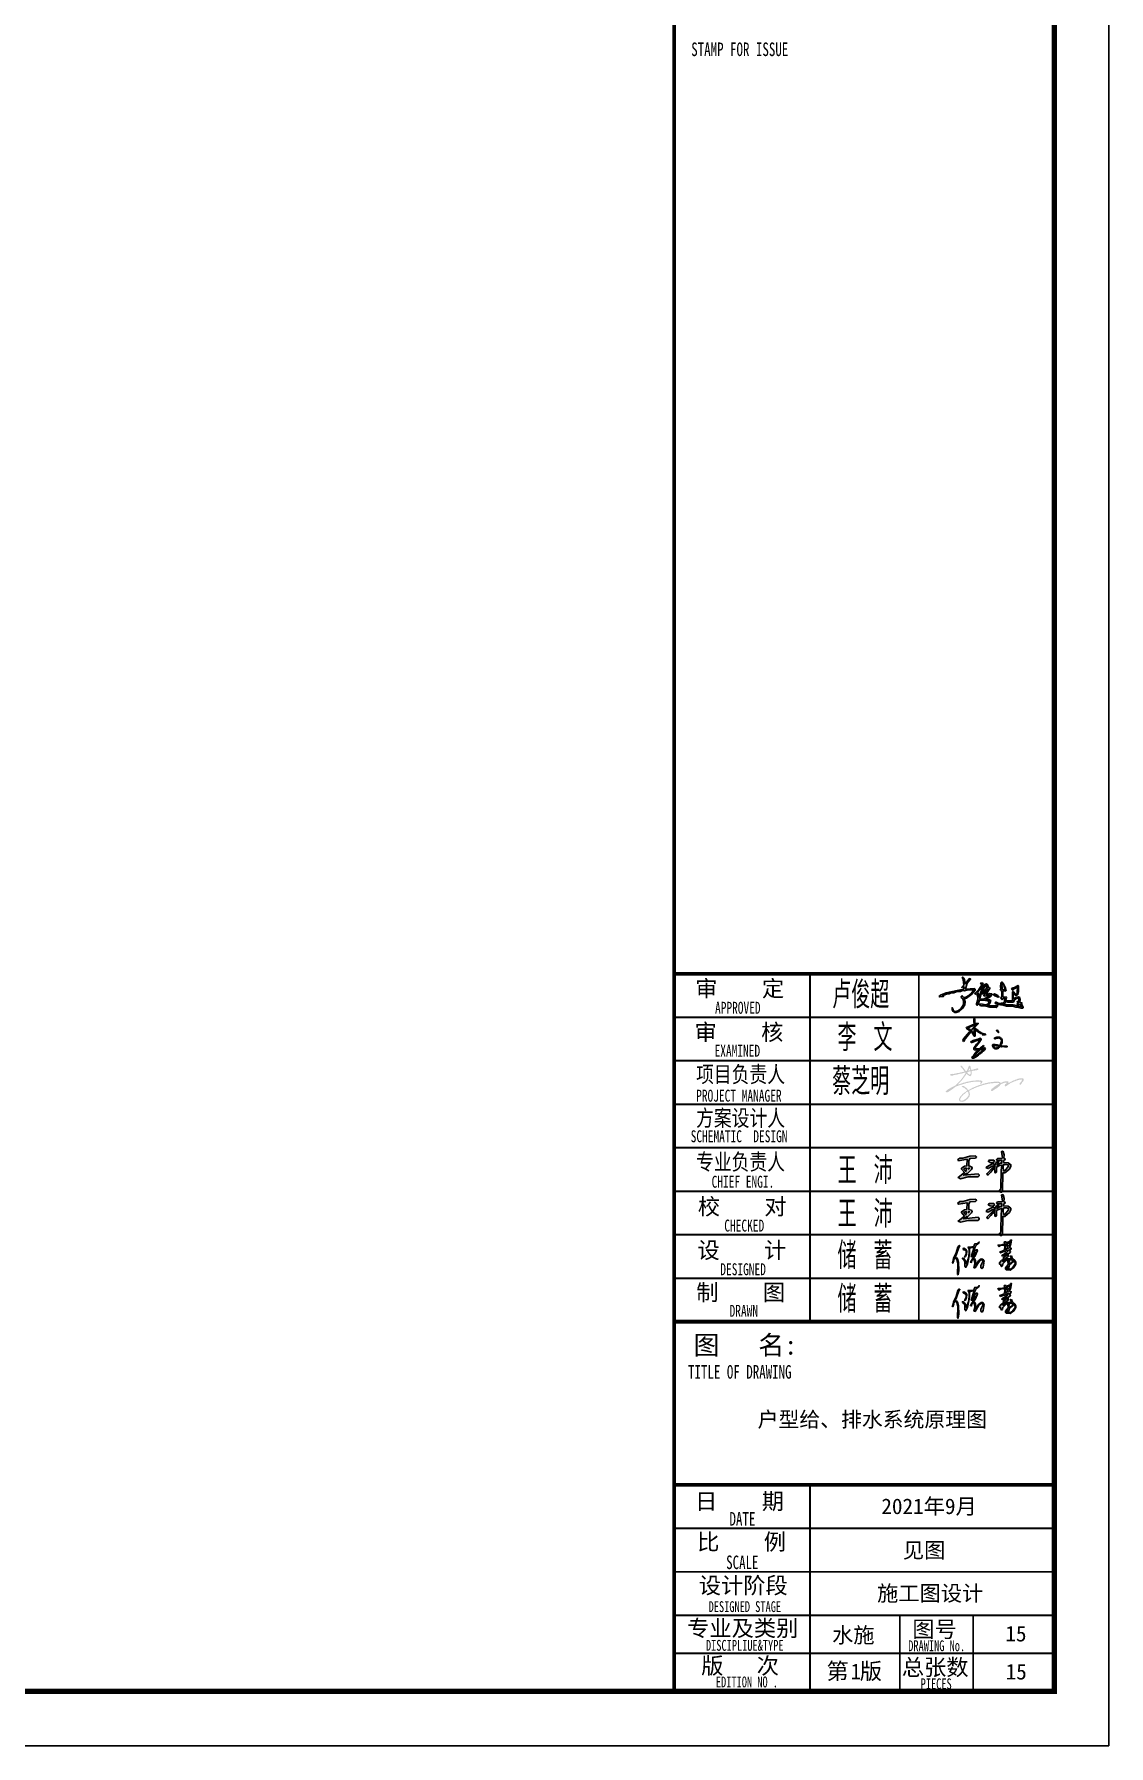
# Model space of a CAD drawing. Extents: x 27938 to 1507990, y 110129 to 923079.
# Drawn here: x 1232365 to 1242250, y 516555 to 532296 of the extents above; entities that cross this region are included whole.
import ezdxf
from ezdxf.enums import TextEntityAlignment as Align

# ---------------------------------------------------------------- set-up
doc = ezdxf.new("R2010")
doc.units = 0
doc.header["$LTSCALE"] = 1000
doc.header["$MEASUREMENT"] = 0
doc.linetypes.add('DASH', pattern=[0.35, 0.25, -0.1])
for name, color, linetype in [('TWT_TITLE', 7, 'Continuous'), ('图框', 140, 'Continuous'), ('图签文字', 147, 'Continuous'), ('电子签名-李文', 7, 'DASH'), ('签名-水', 7, 'Continuous')]:
    doc.layers.add(name, color=color, linetype=linetype)
doc.layers.add('可改文字', color=6, linetype='Continuous', lineweight=18)
doc.layers.add('图签', color=147, linetype='Continuous', lineweight=18)
doc.styles.add('宋体', font='', dxfattribs={"height": 50})
doc.styles.add('建筑图签-1', font='simhei.ttf', dxfattribs={"width": 0.7})
doc.styles.add('建筑图签-2', font='TXT.shx', dxfattribs={"width": 0.5, "bigfont": 'HZTXT.shx'})
doc.styles.get('宋体').set_extended_font_data('SimSun')

# ---------------------------------------------------------------- blocks, each defined once
blk = doc.blocks.new('ljc')
at = {"linetype": 'Continuous'}
h = blk.add_hatch(color=0, dxfattribs=at)
h.paths.add_polyline_path([(2022.8, 1567.7), (2018.8, 1563.7), (2019.8, 1561.7), (2023.8, 1561.7), (2021.8, 1551.7), (1954.8, 1537.7), (1932.8, 1529.7), (1929.8, 1526.7), (1928.8, 1524.7), (1930.8, 1522.7), (1943.8, 1523.7), (1945.8, 1525.7), (1941.8, 1527.7), (1959.8, 1534.7), (1966.8, 1534.7), (1974.8, 1537.7), (1984.8, 1538.7), (1997.8, 1542.7), (2009.8, 1543.7), (2017.8, 1546.7), (2024.8, 1545.7), (2034.8, 1548.7), (2060.8, 1549.7), (2051.8, 1536.7), (2041.8, 1527.7), (2027.8, 1520.7), (2022.8, 1520.7), (2017.8, 1525.7), (2014.8, 1526.7), (2012.8, 1524.7), (2012.8, 1520.7), (2018.8, 1515.7), (2021.8, 1507.7), (2021.8, 1493.7), (2011.8, 1476.7), (1999.8, 1468.7), (1987.8, 1466.7), (1981.8, 1472.7), (1979.8, 1479.7), (1977.8, 1481.7), (1977.8, 1474.7), (1980.8, 1467.7), (1987.8, 1462.7), (1993.8, 1462.7), (2004.8, 1466.7), (2017.8, 1477.7), (2026.8, 1492.7), (2027.8, 1503.7), (2024.8, 1516.7), (2032.8, 1517.7), (2053.8, 1532.7), (2066.8, 1548.7), (2066.8, 1551.7), (2063.8, 1554.7), (2028.8, 1552.7), (2035.8, 1574.7), (2048.8, 1590.7), (2046.8, 1592.7), (2042.8, 1591.7), (2027.8, 1572.7), (2024.8, 1588.7), (2020.8, 1596.7), (2017.8, 1598.7), (2016.8, 1596.7), (2019.8, 1589.7)])
h.paths.add_polyline_path([(2080.8, 1521.7), (2080.8, 1527.7), (2074.8, 1540.7), (2092.8, 1561.7), (2096.8, 1571.7), (2093.8, 1576.7), (2086.8, 1575.7), (2088.8, 1571.7), (2091.8, 1571.7), (2090.8, 1566.7), (2079.8, 1550.7), (2065.8, 1536.7), (2064.8, 1534.7), (2066.8, 1532.7), (2072.8, 1534.7), (2076.8, 1522.7), (2076.8, 1512.7), (2071.8, 1495.7), (2071.8, 1491.7), (2073.8, 1489.7), (2077.8, 1493.7), (2082.8, 1509.7), (2098.8, 1509.7), (2118.8, 1506.7), (2118.8, 1499.7), (2115.8, 1495.7), (2107.8, 1492.7), (2086.8, 1495.7), (2083.8, 1491.7), (2086.8, 1488.7), (2102.8, 1487.7), (2121.8, 1482.7), (2139.8, 1483.7), (2147.8, 1481.7), (2151.8, 1485.7), (2151.8, 1490.7), (2147.8, 1487.7), (2124.8, 1487.7), (2113.8, 1489.7), (2123.8, 1498.7), (2125.8, 1508.7), (2120.8, 1511.7), (2118.8, 1510.7), (2107.8, 1513.7), (2123.8, 1522.7), (2131.8, 1531.7), (2129.8, 1534.7), (2120.8, 1535.7), (2114.8, 1532.7), (2108.8, 1532.7), (2122.8, 1554.7), (2120.8, 1558.7), (2113.8, 1556.7), (2115.8, 1563.7), (2114.8, 1568.7), (2110.8, 1572.7), (2104.8, 1571.7), (2092.8, 1553.7)])
h.paths.add_polyline_path([(2088.8, 1534.7), (2096.8, 1534.7), (2111.8, 1550.7), (2115.8, 1551.7), (2110.8, 1542.7), (2098.8, 1527.7), (2100.8, 1525.7), (2113.8, 1527.7), (2120.8, 1530.7), (2123.8, 1529.7), (2117.8, 1523.7), (2100.8, 1514.7), (2083.8, 1513.7), (2083.8, 1517.7)], flags=16)
h.paths.add_polyline_path([(2092.8, 1536.7), (2094.8, 1539.7), (2102.8, 1545.7), (2095.8, 1536.7)], flags=16)
h.paths.add_polyline_path([(2092.8, 1543.7), (2093.8, 1548.7), (2105.8, 1567.7), (2108.8, 1568.7), (2110.8, 1566.7), (2107.8, 1553.7), (2103.8, 1549.7)], flags=16)
h.paths.add_polyline_path([(2140.8, 1533.7), (2137.8, 1532.7), (2136.8, 1530.7), (2141.8, 1526.7), (2154.8, 1521.7), (2157.8, 1522.7), (2152.8, 1527.7)])
h.paths.add_polyline_path([(2174.8, 1521.7), (2172.8, 1523.7), (2171.8, 1545.7), (2182.8, 1544.7), (2184.8, 1546.7), (2182.8, 1556.7), (2177.8, 1565.7), (2176.8, 1560.7), (2179.8, 1555.7), (2180.8, 1549.7), (2174.8, 1549.7), (2169.8, 1553.7), (2168.8, 1573.7), (2170.8, 1573.7), (2174.8, 1568.7), (2175.8, 1570.7), (2169.8, 1578.7), (2166.8, 1578.7), (2164.8, 1576.7), (2163.8, 1561.7), (2165.8, 1552.7), (2162.8, 1552.7), (2161.8, 1550.7), (2166.8, 1546.7), (2168.8, 1536.7), (2168.8, 1523.7), (2165.8, 1520.7), (2164.8, 1516.7), (2167.8, 1512.7), (2169.8, 1512.7), (2172.8, 1516.7), (2179.8, 1516.7), (2177.8, 1501.7), (2174.8, 1499.7), (2166.8, 1498.7), (2174.8, 1495.7), (2179.8, 1496.7), (2182.8, 1499.7), (2183.8, 1510.7), (2186.8, 1520.7), (2184.8, 1522.7)])
h.paths.add_polyline_path([(2232.8, 1541.7), (2232.8, 1563.7), (2230.8, 1566.7), (2214.8, 1557.7), (2209.8, 1556.7), (2205.8, 1551.7), (2210.8, 1547.7), (2210.8, 1550.7), (2228.8, 1559.7), (2227.8, 1541.7), (2226.8, 1536.7), (2223.8, 1532.7), (2219.8, 1533.7), (2212.8, 1541.7), (2210.8, 1542.7), (2208.8, 1540.7), (2208.8, 1507.7), (2188.8, 1507.7), (2186.8, 1505.7), (2190.8, 1502.7), (2212.8, 1502.7), (2216.8, 1510.7), (2221.8, 1515.7), (2231.8, 1517.7), (2233.8, 1512.7), (2233.8, 1504.7), (2226.8, 1504.7), (2231.8, 1501.7), (2231.8, 1499.7), (2227.8, 1496.7), (2228.8, 1492.7), (2238.8, 1494.7), (2242.8, 1488.7), (2242.8, 1485.7), (2211.8, 1491.7), (2188.8, 1491.7), (2178.8, 1493.7), (2175.8, 1495.7), (2166.8, 1495.7), (2163.8, 1497.7), (2153.8, 1498.7), (2146.8, 1502.7), (2143.8, 1502.7), (2142.8, 1500.7), (2143.8, 1497.7), (2152.8, 1493.7), (2173.8, 1490.7), (2185.8, 1486.7), (2210.8, 1486.7), (2221.8, 1483.7), (2229.8, 1483.7), (2242.8, 1479.7), (2248.8, 1479.7), (2250.8, 1481.7), (2243.8, 1495.7), (2245.8, 1498.7), (2237.8, 1502.7), (2238.8, 1512.7), (2236.8, 1519.7), (2232.8, 1522.7), (2223.8, 1521.7), (2213.8, 1515.7), (2211.8, 1521.7), (2212.8, 1535.7), (2219.8, 1529.7), (2227.8, 1529.7), (2229.8, 1531.7)])
at = {"color": 0, "linetype": 'Continuous', "elevation": 16426272}
for points in [[(1929.8, 1526.7), (1928.8, 1524.7), (1930.8, 1522.7), (1943.8, 1523.7), (1945.8, 1525.7), (1941.8, 1527.7), (1959.8, 1534.7), (1966.8, 1534.7), (1974.8, 1537.7), (1984.8, 1538.7), (1997.8, 1542.7), (2009.8, 1543.7), (2017.8, 1546.7), (2024.8, 1545.7), (2034.8, 1548.7), (2060.8, 1549.7), (2051.8, 1536.7), (2041.8, 1527.7), (2027.8, 1520.7), (2022.8, 1520.7), (2017.8, 1525.7), (2014.8, 1526.7), (2012.8, 1524.7), (2012.8, 1520.7), (2018.8, 1515.7), (2021.8, 1507.7), (2021.8, 1493.7), (2011.8, 1476.7), (1999.8, 1468.7), (1987.8, 1466.7), (1981.8, 1472.7), (1979.8, 1479.7), (1977.8, 1481.7), (1977.8, 1474.7), (1980.8, 1467.7), (1987.8, 1462.7), (1993.8, 1462.7), (2004.8, 1466.7), (2017.8, 1477.7), (2026.8, 1492.7), (2027.8, 1503.7), (2024.8, 1516.7), (2032.8, 1517.7), (2053.8, 1532.7), (2066.8, 1548.7), (2066.8, 1551.7), (2063.8, 1554.7), (2028.8, 1552.7), (2035.8, 1574.7), (2048.8, 1590.7), (2046.8, 1592.7), (2042.8, 1591.7), (2027.8, 1572.7), (2024.8, 1588.7), (2020.8, 1596.7), (2017.8, 1598.7), (2016.8, 1596.7), (2019.8, 1589.7), (2022.8, 1567.7), (2018.8, 1563.7), (2019.8, 1561.7), (2023.8, 1561.7), (2021.8, 1551.7), (1954.8, 1537.7), (1932.8, 1529.7), (1929.8, 1526.7)], [(2065.8, 1536.7), (2064.8, 1534.7), (2066.8, 1532.7), (2072.8, 1534.7), (2076.8, 1522.7), (2076.8, 1512.7), (2071.8, 1495.7), (2071.8, 1491.7), (2073.8, 1489.7), (2077.8, 1493.7), (2082.8, 1509.7), (2098.8, 1509.7), (2118.8, 1506.7), (2118.8, 1499.7), (2115.8, 1495.7), (2107.8, 1492.7), (2086.8, 1495.7), (2083.8, 1491.7), (2086.8, 1488.7), (2102.8, 1487.7), (2121.8, 1482.7), (2139.8, 1483.7), (2147.8, 1481.7), (2151.8, 1485.7), (2151.8, 1490.7), (2147.8, 1487.7), (2124.8, 1487.7), (2113.8, 1489.7), (2123.8, 1498.7), (2125.8, 1508.7), (2120.8, 1511.7), (2118.8, 1510.7), (2107.8, 1513.7), (2123.8, 1522.7), (2131.8, 1531.7), (2129.8, 1534.7), (2120.8, 1535.7), (2114.8, 1532.7), (2108.8, 1532.7), (2122.8, 1554.7), (2120.8, 1558.7), (2113.8, 1556.7), (2115.8, 1563.7), (2114.8, 1568.7), (2110.8, 1572.7), (2104.8, 1571.7), (2092.8, 1553.7), (2080.8, 1521.7), (2080.8, 1527.7), (2074.8, 1540.7), (2092.8, 1561.7), (2096.8, 1571.7), (2093.8, 1576.7), (2086.8, 1575.7), (2088.8, 1571.7), (2091.8, 1571.7), (2090.8, 1566.7), (2079.8, 1550.7), (2065.8, 1536.7)], [(2162.8, 1552.7), (2161.8, 1550.7), (2166.8, 1546.7), (2168.8, 1536.7), (2168.8, 1523.7), (2165.8, 1520.7), (2164.8, 1516.7), (2167.8, 1512.7), (2169.8, 1512.7), (2172.8, 1516.7), (2179.8, 1516.7), (2177.8, 1501.7), (2174.8, 1499.7), (2166.8, 1498.7), (2174.8, 1495.7), (2179.8, 1496.7), (2182.8, 1499.7), (2183.8, 1510.7), (2186.8, 1520.7), (2184.8, 1522.7), (2174.8, 1521.7), (2172.8, 1523.7), (2171.8, 1545.7), (2182.8, 1544.7), (2184.8, 1546.7), (2182.8, 1556.7), (2177.8, 1565.7), (2176.8, 1560.7), (2179.8, 1555.7), (2180.8, 1549.7), (2174.8, 1549.7), (2169.8, 1553.7), (2168.8, 1573.7), (2170.8, 1573.7), (2174.8, 1568.7), (2175.8, 1570.7), (2169.8, 1578.7), (2166.8, 1578.7), (2164.8, 1576.7), (2163.8, 1561.7), (2165.8, 1552.7), (2162.8, 1552.7)], [(2015.8, 1560.7), (2014.8, 1559.7), (2016.8, 1559.7), (2015.8, 1560.7)], [(2016.8, 1561.7), (2015.8, 1560.7), (2018.8, 1560.7), (2016.8, 1561.7)], [(2083.8, 1513.7), (2083.8, 1517.7), (2088.8, 1534.7), (2096.8, 1534.7), (2111.8, 1550.7), (2115.8, 1551.7), (2110.8, 1542.7), (2098.8, 1527.7), (2100.8, 1525.7), (2113.8, 1527.7), (2120.8, 1530.7), (2123.8, 1529.7), (2117.8, 1523.7), (2100.8, 1514.7), (2083.8, 1513.7)], [(2092.8, 1543.7), (2093.8, 1548.7), (2105.8, 1567.7), (2108.8, 1568.7), (2110.8, 1566.7), (2107.8, 1553.7), (2103.8, 1549.7), (2092.8, 1543.7)], [(2092.8, 1536.7), (2094.8, 1539.7), (2102.8, 1545.7), (2095.8, 1536.7), (2092.8, 1536.7)], [(2137.8, 1532.7), (2136.8, 1530.7), (2141.8, 1526.7), (2154.8, 1521.7), (2157.8, 1522.7), (2152.8, 1527.7), (2140.8, 1533.7), (2137.8, 1532.7)], [(2143.8, 1502.7), (2142.8, 1500.7), (2143.8, 1497.7), (2152.8, 1493.7), (2173.8, 1490.7), (2185.8, 1486.7), (2210.8, 1486.7), (2221.8, 1483.7), (2229.8, 1483.7), (2242.8, 1479.7), (2248.8, 1479.7), (2250.8, 1481.7), (2243.8, 1495.7), (2245.8, 1498.7), (2237.8, 1502.7), (2238.8, 1512.7), (2236.8, 1519.7), (2232.8, 1522.7), (2223.8, 1521.7), (2213.8, 1515.7), (2211.8, 1521.7), (2212.8, 1535.7), (2219.8, 1529.7), (2227.8, 1529.7), (2229.8, 1531.7), (2232.8, 1541.7), (2232.8, 1563.7), (2230.8, 1566.7), (2214.8, 1557.7), (2209.8, 1556.7), (2205.8, 1551.7), (2210.8, 1547.7), (2210.8, 1550.7), (2228.8, 1559.7), (2227.8, 1541.7), (2226.8, 1536.7), (2223.8, 1532.7), (2219.8, 1533.7), (2212.8, 1541.7), (2210.8, 1542.7), (2208.8, 1540.7), (2208.8, 1507.7), (2188.8, 1507.7), (2186.8, 1505.7), (2190.8, 1502.7), (2212.8, 1502.7), (2216.8, 1510.7), (2221.8, 1515.7), (2231.8, 1517.7), (2233.8, 1512.7), (2233.8, 1504.7), (2226.8, 1504.7), (2231.8, 1501.7), (2231.8, 1499.7), (2227.8, 1496.7), (2228.8, 1492.7), (2238.8, 1494.7), (2242.8, 1488.7), (2242.8, 1485.7), (2211.8, 1491.7), (2188.8, 1491.7), (2178.8, 1493.7), (2175.8, 1495.7), (2166.8, 1495.7), (2163.8, 1497.7), (2153.8, 1498.7), (2146.8, 1502.7), (2143.8, 1502.7)], [(2176.8, 1568.7), (2175.8, 1569.7), (2174.8, 1566.7), (2176.8, 1564.7), (2176.8, 1568.7)]]:
    blk.add_lwpolyline(points, dxfattribs=at)
blk = doc.blocks.new('A$C44B256A7')
at = {"layer": '电子签名-李文'}
h = blk.add_hatch(color=0, dxfattribs=at)
h.dxf.hatch_style = 1
h.paths.add_polyline_path([(934, -1198), (941, -1210), (956, -1216), (968, -1207), (992, -1199), (1012, -1194), (1037, -1192), (1054, -1200), (1076, -1215), (1093, -1230), (1096, -1243), (1095, -1265), (1092, -1286), (1086, -1310), (1075, -1335), (1059, -1365), (1039, -1388), (1024, -1405), (1007, -1416), (991, -1423), (973, -1429), (958, -1429), (945, -1423), (936, -1414), (927, -1402), (919, -1391), (910, -1376), (910, -1366), (915, -1361), (935, -1366), (957, -1369), (977, -1373), (1002, -1377), (1020, -1380), (1055, -1386), (1075, -1389), (1102, -1393), (1140, -1392), (1169, -1396), (1199, -1396), (1222, -1404), (1226, -1395), (1230, -1384), (1221, -1380), (1202, -1379), (1168, -1378), (1110, -1373), (1073, -1371), (1046, -1369), (997, -1351), (972, -1349), (946, -1344), (925, -1342), (903, -1340), (893, -1348), (890, -1366), (894, -1381), (897, -1390), (916, -1418), (935, -1434), (951, -1442), (978, -1445), (993, -1442), (1013, -1435), (1029, -1424), (1042, -1415), (1055, -1395), (1073, -1371), (1079, -1362), (1095, -1333), (1111, -1306), (1111, -1281), (1114, -1251), (1116, -1233), (1101, -1208), (1084, -1194), (1069, -1182), (1055, -1176), (1037, -1171), (1016, -1172), (990, -1176), (970, -1183), (958, -1186), (940, -1186), (934, -1191)])
h.paths.add_polyline_path([(987, -1030), (1007, -1049), (1020, -1066), (1032, -1071), (1036, -1064), (1030, -1052), (1020, -1039), (1013, -1028), (1006, -1017), (992, -1016), (986, -1024)])
h.paths.add_polyline_path([(395, -1278), (403, -1295), (420, -1295), (516, -1261), (580, -1237), (606, -1225), (604, -1242), (569, -1289), (521, -1338), (502, -1370), (469, -1415), (459, -1437), (466, -1461), (473, -1463), (505, -1473), (561, -1464), (589, -1463), (635, -1455), (656, -1452), (683, -1449), (699, -1446), (687, -1462), (666, -1475), (650, -1485), (642, -1496), (607, -1527), (583, -1544), (580, -1546), (575, -1557), (545, -1583), (532, -1592), (516, -1602), (509, -1608), (462, -1636), (449, -1640), (446, -1634), (474, -1608), (494, -1591), (506, -1568), (523, -1548), (531, -1543), (553, -1516), (584, -1491), (603, -1465), (635, -1430), (668, -1402), (694, -1383), (693, -1366), (669, -1376), (650, -1395), (619, -1417), (594, -1442), (569, -1472), (533, -1499), (492, -1545), (460, -1590), (425, -1625), (417, -1648), (432, -1658), (463, -1657), (488, -1643), (516, -1628), (543, -1606), (571, -1586), (603, -1554), (635, -1533), (664, -1502), (690, -1485), (715, -1464), (726, -1446), (732, -1424), (710, -1420), (656, -1427), (590, -1434), (534, -1446), (510, -1444), (492, -1444), (486, -1428), (519, -1384), (565, -1324), (604, -1274), (630, -1231), (626, -1201), (589, -1206), (563, -1218), (528, -1229), (519, -1232), (499, -1236), (473, -1243), (448, -1253), (428, -1261), (405, -1271), (394, -1276)])
edge = h.paths.add_edge_path()
edge.add_line((470, -744), (463, -751))
edge.add_line((479, -744), (470, -744))
edge.add_line((486, -757), (479, -744))
edge.add_line((488, -983), (488, -948))
edge.add_line((505, -985), (488, -983))
edge.add_line((531, -998), (505, -985))
edge.add_line((559, -1019), (531, -998))
edge.add_line((586, -1042), (559, -1019))
edge.add_line((649, -1079), (586, -1042))
edge.add_line((698, -1095), (649, -1079))
edge.add_line((735, -1105), (698, -1095))
edge.add_line((727, -1120), (735, -1105))
edge.add_line((692, -1122), (727, -1120))
edge.add_line((655, -1122), (692, -1122))
edge.add_line((675, -1107), (655, -1122))
edge.add_line((627, -1093), (675, -1107))
edge.add_line((570, -1058), (627, -1093))
edge.add_line((495, -1007), (570, -1058))
edge.add_line((490, -1012), (495, -1007))
edge.add_line((495, -1144), (490, -1012))
edge.add_line((491, -1152), (495, -1144))
edge.add_line((471, -1149), (491, -1152))
edge.add_line((413, -1057), (471, -1149))
edge.add_line((371, -1021), (413, -1057))
edge.add_line((341, -1002), (371, -1021))
edge.add_line((314, -991), (341, -1002))
edge.add_line((286, -969), (314, -991))
edge.add_line((297, -954), (286, -969))
edge.add_line((497, -860), (487, -865))
edge.add_line((563, -849), (497, -860))
edge.add_line((565, -866), (563, -849))
edge.add_line((448, -990), (471, -966))
edge.add_line((239, -1246), (448, -990))
edge.add_line((247, -1268), (239, -1246))
edge.add_line((227, -1272), (247, -1268))
edge.add_line((213, -1252), (227, -1272))
edge.add_line((221, -1213), (213, -1252))
edge.add_line((366, -1049), (221, -1213))
edge.add_line((531, -873), (487, -920))
edge.add_line((523, -874), (531, -873))
edge.add_line((444, -905), (468, -895))
edge.add_line((350, -952), (444, -905))
edge.add_line((322, -977), (350, -952))
edge.add_line((376, -998), (322, -977))
edge.add_line((410, -1028), (376, -998))
edge.add_line((430, -1046), (410, -1028))
edge.add_line((458, -1093), (430, -1046))
edge.add_line((476, -1116), (458, -1093))
edge.add_line((463, -751), (470, -938))
h = blk.add_hatch(color=0, dxfattribs=at)
h.dxf.hatch_style = 1
h.paths.add_polyline_path([(470, -938), (397, -1017), (414, -1031), (448, -990), (471, -966), (476, -1116), (458, -1093), (430, -1046), (414, -1032), (401, -1047), (413, -1057), (471, -1149), (491, -1152), (495, -1144), (490, -1012), (495, -1007), (570, -1058), (627, -1093), (675, -1107), (655, -1122), (692, -1122), (727, -1120), (735, -1105), (698, -1095), (649, -1079), (586, -1042), (559, -1019), (531, -998), (505, -985), (488, -983), (488, -948), (565, -866), (563, -849), (497, -860), (487, -865), (486, -757), (479, -744), (470, -744), (463, -751)])
h.paths.add_polyline_path([(487, -888), (535, -869), (487, -920)], flags=16)
h = blk.add_hatch(color=0, dxfattribs=at)
h.dxf.hatch_style = 1
h.paths.add_polyline_path([(401, -1047), (383, -1031), (366, -1049), (221, -1213), (213, -1252), (227, -1272), (247, -1268), (239, -1246)])
h.paths.add_polyline_path([(414, -1032), (410, -1028), (397, -1017), (383, -1031), (401, -1047)])
h = blk.add_hatch(color=0, dxfattribs=at)
h.dxf.hatch_style = 1
h.paths.add_polyline_path([(322, -977), (350, -952), (444, -905), (468, -895), (468, -874), (297, -954), (286, -969), (314, -991), (341, -1002), (371, -1021), (383, -1031), (397, -1017), (376, -998)])
h = blk.add_hatch(color=0, dxfattribs=at)
h.dxf.hatch_style = 1
h.paths.add_polyline_path([(604, -1432), (594, -1442), (576, -1464), (589, -1463), (607, -1460), (636, -1429)])
h.paths.add_polyline_path([(1055, -1386), (1061, -1387), (1073, -1371), (1055, -1370), (1043, -1384)])
at = {"layer": '电子签名-李文', "color": 0}
for p, q in [((470, -744, 0), (463, -751, 0)), ((463, -751, 0), (470, -938, 0)), ((479, -744, 0), (470, -744, 0)), ((486, -757, 0), (479, -744, 0)), ((487, -865, 0), (486, -757, 0)), ((366, -1049, 0), (221, -1213, 0)), ((239, -1246, 0), (448, -990, 0)), ((297, -954, 0), (286, -969, 0)), ((286, -969, 0), (314, -991, 0)), ((468, -874, 0), (297, -954, 0)), ((314, -991, 0), (341, -1002, 0)), ((322, -977, 0), (350, -952, 0)), ((376, -998, 0), (322, -977, 0)), ((341, -1002, 0), (371, -1021, 0)), ((350, -952, 0), (444, -905, 0)), ((470, -938, 0), (366, -1049, 0)), ((371, -1021, 0), (413, -1057, 0)), ((410, -1028, 0), (376, -998, 0)), ((430, -1046, 0), (410, -1028, 0)), ((413, -1057, 0), (471, -1149, 0)), ((458, -1093, 0), (430, -1046, 0)), ((444, -905, 0), (468, -895, 0)), ((448, -990, 0), (471, -966, 0)), ((476, -1116, 0), (458, -1093, 0)), ((471, -966, 0), (476, -1116, 0)), ((471, -1149, 0), (491, -1152, 0)), ((497, -860, 0), (487, -865, 0)), ((531, -873, 0), (487, -920, 0)), ((487, -888, 0), (523, -874, 0)), ((487, -920, 0), (487, -888, 0)), ((488, -948, 0), (565, -866, 0)), ((488, -983, 0), (488, -948, 0)), ((505, -985, 0), (488, -983, 0)), ((490, -1012, 0), (495, -1007, 0)), ((495, -1144, 0), (490, -1012, 0)), ((491, -1152, 0), (495, -1144, 0)), ((495, -1007, 0), (570, -1058, 0)), ((563, -849, 0), (497, -860, 0)), ((531, -998, 0), (505, -985, 0)), ((523, -874, 0), (531, -873, 0)), ((559, -1019, 0), (531, -998, 0)), ((586, -1042, 0), (559, -1019, 0)), ((565, -866, 0), (563, -849, 0)), ((570, -1058, 0), (627, -1093, 0)), ((649, -1079, 0), (586, -1042, 0)), ((627, -1093, 0), (675, -1107, 0)), ((698, -1095, 0), (649, -1079, 0)), ((675, -1107, 0), (655, -1122, 0)), ((655, -1122, 0), (692, -1122, 0)), ((692, -1122, 0), (727, -1120, 0)), ((735, -1105, 0), (698, -1095, 0)), ((727, -1120, 0), (735, -1105, 0)), ((221, -1213, 0), (213, -1252, 0)), ((213, -1252, 0), (227, -1272, 0)), ((227, -1272, 0), (247, -1268, 0)), ((247, -1268, 0), (239, -1246, 0))]:
    blk.add_line(p, q, dxfattribs=at)
at = {"layer": '电子签名-李文', "color": 0, "elevation": 0}
for points in [[(934, -1198), (941, -1210), (956, -1216), (968, -1207), (992, -1199), (1012, -1194), (1037, -1192), (1054, -1200), (1076, -1215), (1093, -1230), (1096, -1243), (1095, -1265), (1092, -1286), (1086, -1310), (1075, -1335), (1059, -1365), (1039, -1388), (1024, -1405), (1007, -1416), (991, -1423), (973, -1429), (958, -1429), (945, -1423), (936, -1414), (927, -1402), (919, -1391), (910, -1376), (910, -1366), (915, -1361), (935, -1366), (957, -1369), (977, -1373), (1002, -1377), (1020, -1380), (1055, -1386), (1075, -1389), (1102, -1393), (1140, -1392), (1169, -1396), (1199, -1396), (1222, -1404), (1226, -1395), (1230, -1384), (1221, -1380), (1202, -1379), (1168, -1378), (1110, -1373), (1073, -1371), (1046, -1369), (997, -1351), (972, -1349), (946, -1344), (925, -1342), (903, -1340), (893, -1348), (890, -1366), (894, -1381), (897, -1390), (916, -1418), (935, -1434), (951, -1442), (978, -1445), (993, -1442), (1013, -1435), (1029, -1424), (1042, -1415), (1055, -1395), (1073, -1371), (1079, -1362), (1095, -1333), (1111, -1306), (1111, -1281), (1114, -1251), (1116, -1233), (1101, -1208), (1084, -1194), (1069, -1182), (1055, -1176), (1037, -1171), (1016, -1172), (990, -1176), (970, -1183), (958, -1186), (940, -1186), (934, -1191), (934, -1198)], [(987, -1030), (1007, -1049), (1020, -1066), (1032, -1071), (1036, -1064), (1030, -1052), (1020, -1039), (1013, -1028), (1006, -1017), (992, -1016), (986, -1024), (987, -1030)], [(395, -1278), (403, -1295), (420, -1295), (516, -1261), (580, -1237), (606, -1225), (604, -1242), (569, -1289), (521, -1338), (502, -1370), (469, -1415), (459, -1437), (466, -1461), (473, -1463), (505, -1473), (561, -1464), (589, -1463), (635, -1455), (656, -1452), (683, -1449), (699, -1446), (687, -1462), (666, -1475), (650, -1485), (642, -1496), (607, -1527), (583, -1544), (580, -1546), (575, -1557), (545, -1583), (532, -1592), (516, -1602), (509, -1608), (462, -1636), (449, -1640), (446, -1634), (474, -1608), (494, -1591), (506, -1568), (523, -1548), (531, -1543), (553, -1516), (584, -1491), (603, -1465), (635, -1430), (668, -1402), (694, -1383), (693, -1366), (669, -1376), (650, -1395), (619, -1417), (594, -1442), (569, -1472), (533, -1499), (492, -1545), (460, -1590), (425, -1625), (417, -1648), (432, -1658), (463, -1657), (488, -1643), (516, -1628), (543, -1606), (571, -1586), (603, -1554), (635, -1533), (664, -1502), (690, -1485), (715, -1464), (726, -1446), (732, -1424), (710, -1420), (656, -1427), (590, -1434), (534, -1446), (510, -1444), (492, -1444), (486, -1428), (519, -1384), (565, -1324), (604, -1274), (630, -1231), (626, -1201), (589, -1206), (563, -1218), (528, -1229), (519, -1232), (499, -1236), (473, -1243), (448, -1253), (428, -1261), (405, -1271), (394, -1276), (395, -1278)]]:
    blk.add_lwpolyline(points, dxfattribs=at)
blk = doc.blocks.new('jhsarg')
at = {"linetype": 'Continuous'}
h = blk.add_hatch(color=256, dxfattribs=at)
h.paths.add_polyline_path([(375.5, 273), (366.5, 254), (364.5, 243), (362.5, 241), (363.5, 239), (364.5, 238), (367.5, 247), (366.5, 248), (376.5, 269), (384.5, 292), (388.5, 297), (386.5, 299), (381.5, 293)])
h.paths.add_polyline_path([(381.5, 251), (376.5, 258), (374.5, 258), (373.5, 256), (378.5, 251), (381.5, 238), (380.5, 200), (382.5, 199), (384.5, 213), (383.5, 242)])
h.paths.add_polyline_path([(410.5, 284), (403.5, 289), (399.5, 288), (399.5, 285), (404.5, 283), (405.5, 284), (409.5, 279), (409.5, 270), (404.5, 259), (407.5, 261), (411.5, 269), (412.5, 279)], flags=17)
h.paths.add_polyline_path([(441.5, 296), (452.5, 305), (454.5, 310), (447.5, 304), (439.5, 304), (437.5, 298), (433.5, 295), (424.5, 293), (418.5, 294), (416.5, 292), (420.5, 286), (420.5, 272), (417.5, 255), (410.5, 236), (408.5, 238), (408.5, 243), (405.5, 250), (400.5, 255), (397.5, 255), (397.5, 253), (403.5, 248), (405.5, 244), (405.5, 228), (408.5, 224), (410.5, 226), (414.5, 235), (421.5, 269), (421.5, 289), (435.5, 293), (435.5, 285), (426.5, 261), (429.5, 260), (433.5, 268), (439.5, 275), (441.5, 273), (438.5, 265), (424.5, 242), (428.5, 241), (429.5, 247), (433.5, 251), (435.5, 251), (438.5, 247), (439.5, 235), (436.5, 223), (440.5, 222), (451.5, 241), (457.5, 247), (463.5, 250), (466.5, 247), (466.5, 244), (460.5, 230), (460.5, 223), (464.5, 220), (467.5, 225), (470.5, 239), (469.5, 241), (471.5, 245), (466.5, 252), (461.5, 253), (451.5, 246), (442.5, 233), (441.5, 248), (438.5, 254), (435.5, 256), (439.5, 261), (448.5, 281), (447.5, 284), (445.5, 284), (439.5, 280), (437.5, 277), (435.5, 278)])
h.paths.add_polyline_path([(545.5, 311), (540.5, 311), (539.5, 308), (541.5, 305), (539.5, 303), (526.5, 300), (518.5, 300), (517.5, 298), (521.5, 295), (527.5, 298), (539.5, 300), (541.5, 295), (540.5, 284), (537.5, 281), (524.5, 276), (527.5, 273), (538.5, 278), (541.5, 277), (543.5, 280), (547.5, 282), (551.5, 279), (546.5, 274), (531.5, 265), (532.5, 263), (535.5, 263), (548.5, 271), (550.5, 270), (542.5, 261), (536.5, 257), (538.5, 252), (530.5, 247), (523.5, 239), (523.5, 235), (528.5, 234), (528.5, 229), (531.5, 227), (533.5, 229), (534.5, 236), (546.5, 247), (553.5, 250), (565.5, 250), (570.5, 244), (557.5, 236), (555.5, 237), (555.5, 241), (557.5, 246), (552.5, 246), (553.5, 234), (544.5, 223), (544.5, 218), (546.5, 216), (559.5, 215), (572.5, 224), (579.5, 235), (579.5, 241), (577.5, 246), (567.5, 254), (565.5, 259), (566.5, 261), (561.5, 263), (560.5, 261), (564.5, 255), (563.5, 253), (551.5, 253), (540.5, 247), (536.5, 243), (534.5, 244), (537.5, 249), (554.5, 262), (553.5, 265), (550.5, 265), (551.5, 267), (553.5, 265), (552.5, 268), (560.5, 276), (560.5, 278), (556.5, 281), (563.5, 287), (563.5, 289), (557.5, 291), (562.5, 304), (564.5, 317), (561.5, 317), (559.5, 313), (547.5, 308)])
h.paths.add_polyline_path([(558.5, 309), (558.5, 300), (554.5, 299), (550.5, 302), (546.5, 300), (548.5, 297), (552.5, 296), (550.5, 290), (544.5, 285), (542.5, 288), (543.5, 289), (544.5, 302)], flags=16)
h.paths.add_polyline_path([(552.5, 290), (553.5, 289), (551.5, 289)], flags=16)
h.paths.add_polyline_path([(549.5, 283), (550.5, 282), (548.5, 282)], flags=16)
h.paths.add_polyline_path([(553.5, 284), (554.5, 283), (552.5, 283), (553.5, 282), (551.5, 282), (552.5, 283)], flags=16)
h.paths.add_polyline_path([(571.5, 248), (575.5, 243), (576.5, 236), (567.5, 223), (559.5, 217), (555.5, 219), (555.5, 225), (556.5, 226), (557.5, 233), (571.5, 244)], flags=16)
h.paths.add_polyline_path([(550.5, 226), (553.5, 226), (554.5, 219), (549.5, 219), (549.5, 225)], flags=16)
for points in [[(363.5, 239), (362.5, 241), (364.5, 243), (366.5, 254), (375.5, 273), (381.5, 293), (386.5, 299), (388.5, 297), (384.5, 292), (376.5, 269), (366.5, 248), (367.5, 247), (364.5, 238), (363.5, 239)], [(397.5, 253), (397.5, 255), (400.5, 255), (405.5, 250), (408.5, 243), (408.5, 238), (410.5, 236), (417.5, 255), (420.5, 272), (420.5, 286), (416.5, 292), (418.5, 294), (424.5, 293), (433.5, 295), (437.5, 298), (439.5, 304), (447.5, 304), (454.5, 310), (452.5, 305), (441.5, 296), (435.5, 278), (437.5, 277), (439.5, 280), (445.5, 284), (447.5, 284), (448.5, 281), (439.5, 261), (435.5, 256), (438.5, 254), (441.5, 248), (442.5, 233), (451.5, 246), (461.5, 253), (466.5, 252), (471.5, 245), (469.5, 241), (470.5, 239), (467.5, 225), (464.5, 220), (460.5, 223), (460.5, 230), (466.5, 244), (466.5, 247), (463.5, 250), (457.5, 247), (451.5, 241), (440.5, 222), (436.5, 223), (439.5, 235), (438.5, 247), (435.5, 251), (433.5, 251), (429.5, 247), (428.5, 241), (424.5, 242), (438.5, 265), (441.5, 273), (439.5, 275), (433.5, 268), (429.5, 260), (426.5, 261), (435.5, 285), (435.5, 293), (421.5, 289), (421.5, 269), (414.5, 235), (410.5, 226), (408.5, 224), (405.5, 228), (405.5, 244), (403.5, 248), (397.5, 253)], [(517.5, 298), (518.5, 300), (526.5, 300), (539.5, 303), (541.5, 305), (539.5, 308), (540.5, 311), (545.5, 311), (547.5, 308), (559.5, 313), (561.5, 317), (564.5, 317), (562.5, 304), (557.5, 291), (563.5, 289), (563.5, 287), (556.5, 281), (560.5, 278), (560.5, 276), (552.5, 268), (554.5, 262), (537.5, 249), (534.5, 244), (536.5, 243), (540.5, 247), (551.5, 253), (563.5, 253), (564.5, 255), (560.5, 261), (561.5, 263), (566.5, 261), (565.5, 259), (567.5, 254), (577.5, 246), (579.5, 241), (579.5, 235), (572.5, 224), (559.5, 215), (546.5, 216), (544.5, 218), (544.5, 223), (553.5, 234), (552.5, 246), (557.5, 246), (555.5, 241), (555.5, 237), (557.5, 236), (570.5, 244), (565.5, 250), (553.5, 250), (546.5, 247), (534.5, 236), (533.5, 229), (531.5, 227), (528.5, 229), (528.5, 234), (523.5, 235), (523.5, 239), (530.5, 247), (538.5, 252), (536.5, 257), (542.5, 261), (550.5, 270), (548.5, 271), (535.5, 263), (532.5, 263), (531.5, 265), (546.5, 274), (551.5, 279), (547.5, 282), (543.5, 280), (541.5, 277), (538.5, 278), (527.5, 273), (524.5, 276), (537.5, 281), (540.5, 284), (541.5, 295), (539.5, 300), (527.5, 298), (521.5, 295), (517.5, 298)], [(543.5, 289), (542.5, 288), (544.5, 285), (550.5, 290), (552.5, 296), (548.5, 297), (546.5, 300), (550.5, 302), (554.5, 299), (558.5, 300), (558.5, 309), (544.5, 302), (543.5, 289)], [(373.5, 256), (374.5, 258), (376.5, 258), (381.5, 251), (383.5, 242), (384.5, 213), (382.5, 199), (380.5, 200), (381.5, 238), (378.5, 251), (373.5, 256)], [(399.5, 285), (399.5, 288), (403.5, 289), (410.5, 284), (412.5, 279), (411.5, 269), (407.5, 261), (404.5, 259), (409.5, 270), (409.5, 279), (405.5, 284), (404.5, 283), (399.5, 285)], [(549.5, 283), (548.5, 282), (550.5, 282), (549.5, 283)], [(551.5, 267), (550.5, 265), (553.5, 265), (551.5, 267)], [(552.5, 290), (551.5, 289), (553.5, 289), (552.5, 290)], [(552.5, 283), (551.5, 282), (553.5, 282), (552.5, 283)], [(553.5, 284), (552.5, 283), (554.5, 283), (553.5, 284)], [(556.5, 226), (555.5, 225), (555.5, 219), (559.5, 217), (567.5, 223), (576.5, 236), (575.5, 243), (571.5, 248), (571.5, 244), (557.5, 233), (556.5, 226)], [(550.5, 226), (549.5, 225), (549.5, 219), (554.5, 219), (553.5, 226), (550.5, 226)]]:
    blk.add_lwpolyline(points, dxfattribs=at)
blk = doc.blocks.new('王沛')
h = blk.add_hatch(color=7)
h.paths.add_polyline_path([(205, 110), (204, 111), (202, 111), (187, 96), (190, 92), (198, 100)])
h.paths.add_polyline_path([(141, 110), (141, 111), (143, 110), (140, 108)], flags=16)
h.paths.add_polyline_path([(130, 110), (135, 110), (134, 102), (129, 107)], flags=16)
h.paths.add_polyline_path([(232, 120), (238, 120), (243, 118), (243, 115), (233, 103), (230, 103), (229, 113), (230, 119)], flags=16)
h.paths.add_polyline_path([(206, 120), (205, 121), (201, 121), (187, 114), (186, 111), (191, 109), (201, 115), (205, 115), (207, 117)])
h.paths.add_polyline_path([(206, 130), (205, 131), (193, 131), (191, 128), (196, 125), (203, 124), (207, 127)])
h.paths.add_polyline_path([(159, 141), (158, 142), (144, 141), (126, 136), (118, 136), (113, 132), (115, 129), (137, 133), (136, 116), (130, 115), (123, 110), (123, 108), (130, 99), (114, 86), (120, 83), (140, 88), (165, 88), (168, 91), (168, 93), (165, 96), (128, 92), (135, 97), (138, 97), (148, 107), (150, 111), (148, 114), (141, 116), (141, 129), (144, 135), (158, 136), (161, 139)])
h.paths.add_polyline_path([(229, 153), (228, 154), (225, 153), (227, 137), (225, 135), (215, 135), (212, 132), (214, 130), (226, 130), (225, 123), (222, 123), (213, 118), (218, 127), (217, 128), (213, 126), (209, 121), (207, 110), (208, 99), (210, 98), (212, 100), (212, 113), (220, 117), (226, 118), (224, 105), (223, 62), (222, 55), (219, 54), (222, 49), (225, 49), (227, 51), (228, 98), (233, 98), (245, 108), (249, 115), (249, 119), (242, 124), (230, 125), (231, 130), (234, 132), (234, 134), (231, 136), (232, 144)])
at = {"color": 7, "linetype": 'Continuous', "elevation": 7849739}
for points in [[(159, 141), (158, 142), (144, 141), (126, 136), (118, 136), (113, 132), (115, 129), (137, 133), (136, 116), (130, 115), (123, 110), (123, 108), (130, 99), (114, 86), (120, 83), (140, 88), (165, 88), (168, 91), (168, 93), (165, 96), (128, 92), (135, 97), (138, 97), (148, 107), (150, 111), (148, 114), (141, 116), (141, 129), (144, 135), (158, 136), (161, 139), (159, 141)], [(229, 153), (228, 154), (225, 153), (227, 137), (225, 135), (215, 135), (212, 132), (214, 130), (226, 130), (225, 123), (222, 123), (213, 118), (218, 127), (217, 128), (213, 126), (209, 121), (207, 110), (208, 99), (210, 98), (212, 100), (212, 113), (220, 117), (226, 118), (224, 105), (223, 62), (222, 55), (219, 54), (222, 49), (225, 49), (227, 51), (228, 98), (233, 98), (245, 108), (249, 115), (249, 119), (242, 124), (230, 125), (231, 130), (234, 132), (234, 134), (231, 136), (232, 144), (229, 153)], [(130, 110), (135, 110), (134, 102), (129, 107), (130, 110)], [(141, 110), (141, 111), (143, 110), (140, 108), (141, 110)], [(206, 120), (205, 121), (201, 121), (187, 114), (186, 111), (191, 109), (201, 115), (205, 115), (207, 117), (206, 120)], [(205, 110), (204, 111), (202, 111), (187, 96), (190, 92), (198, 100), (205, 110)], [(206, 130), (205, 131), (193, 131), (191, 128), (196, 125), (203, 124), (207, 127), (206, 130)], [(232, 120), (238, 120), (243, 118), (243, 115), (233, 103), (230, 103), (229, 113), (230, 119), (232, 120)]]:
    blk.add_lwpolyline(points, dxfattribs=at)

msp = doc.modelspace()

# ---------------------------------------------------------------- hatches: boundary and pattern name
at = {"layer": '签名-水', "linetype": 'Continuous'}
h = msp.add_hatch(color=0, dxfattribs=at)
h.dxf.hatch_style = 1
h.paths.add_polyline_path([(1240957.9, 522764.2), (1240957.9, 522767.2), (1240960.9, 522770.2), (1240959.9, 522772.2), (1240963.9, 522775.2), (1240971.9, 522787.2), (1240976.9, 522769.2)], flags=16)
h.paths.add_polyline_path([(1240948.9, 522745.2), (1240948.9, 522748.2), (1240953.9, 522753.2), (1240958.9, 522753.2), (1240971.9, 522757.2), (1240978.9, 522757.2), (1240979.9, 522738.2), (1240977.9, 522731.2), (1240975.9, 522729.2), (1240969.9, 522728.2), (1240955.9, 522737.2)], flags=16)
h.paths.add_polyline_path([(1240882.9, 522494.2), (1240885.9, 522509.2), (1240889.9, 522513.2), (1240889.9, 522517.2), (1240893.9, 522519.2), (1240895.9, 522527.2), (1240898.9, 522528.2), (1240904.9, 522535.2), (1240908.9, 522537.2), (1240917.9, 522549.2), (1240922.9, 522550.2), (1240930.9, 522558.2), (1240936.9, 522561.2), (1240940.9, 522566.2), (1240948.9, 522568.2), (1240951.9, 522571.2), (1240953.9, 522571.2), (1240954.9, 522567.2), (1240957.9, 522564.2), (1240958.9, 522555.2), (1240960.9, 522551.2), (1240959.9, 522536.2), (1240944.9, 522514.2), (1240942.9, 522514.2), (1240930.9, 522502.2), (1240928.9, 522502.2), (1240914.9, 522492.2), (1240910.9, 522492.2), (1240906.9, 522489.2), (1240887.9, 522489.2)], flags=16)
h.paths.add_polyline_path([(1240872.9, 522499.2), (1240871.9, 522498.2), (1240874.9, 522488.2), (1240881.9, 522481.2), (1240891.9, 522478.2), (1240907.9, 522477.2), (1240909.9, 522479.2), (1240924.9, 522483.2), (1240931.9, 522487.2), (1240934.9, 522491.2), (1240939.9, 522493.2), (1240944.9, 522499.2), (1240946.9, 522498.2), (1240947.9, 522501.2), (1240958.9, 522511.2), (1240958.9, 522513.2), (1240962.9, 522517.2), (1240969.9, 522529.2), (1240972.9, 522544.2), (1240975.9, 522549.2), (1240971.9, 522554.2), (1240969.9, 522565.2), (1240967.9, 522567.2), (1240966.9, 522572.2), (1240963.9, 522575.2), (1240963.9, 522578.2), (1240966.9, 522578.2), (1240972.9, 522583.2), (1240980.9, 522586.2), (1240983.9, 522590.2), (1240987.9, 522590.2), (1240991.9, 522593.2), (1241002.9, 522596.2), (1241004.9, 522599.2), (1241007.9, 522599.2), (1241016.9, 522604.2), (1241020.9, 522604.2), (1241021.9, 522606.2), (1241026.9, 522607.2), (1241032.9, 522611.2), (1241036.9, 522611.2), (1241040.9, 522614.2), (1241058.9, 522619.2), (1241060.9, 522621.2), (1241070.9, 522623.2), (1241075.9, 522626.2), (1241079.9, 522626.2), (1241092.9, 522631.2), (1241097.9, 522631.2), (1241107.9, 522636.2), (1241112.9, 522635.2), (1241118.9, 522638.2), (1241130.9, 522640.2), (1241132.9, 522642.2), (1241135.9, 522641.2), (1241138.9, 522643.2), (1241152.9, 522644.2), (1241156.9, 522646.2), (1241224.9, 522652.2), (1241235.9, 522651.2), (1241240.9, 522649.2), (1241242.9, 522646.2), (1241240.9, 522642.2), (1241236.9, 522641.2), (1241232.9, 522637.2), (1241226.9, 522635.2), (1241195.9, 522614.2), (1241191.9, 522609.2), (1241185.9, 522606.2), (1241181.9, 522601.2), (1241179.9, 522601.2), (1241177.9, 522597.2), (1241173.9, 522597.2), (1241171.9, 522595.2), (1241173.9, 522593.2), (1241165.9, 522586.2), (1241166.9, 522580.2), (1241172.9, 522575.2), (1241176.9, 522578.2), (1241180.9, 522578.2), (1241185.9, 522582.2), (1241189.9, 522583.2), (1241203.9, 522594.2), (1241208.9, 522596.2), (1241210.9, 522599.2), (1241214.9, 522599.2), (1241221.9, 522605.2), (1241225.9, 522606.2), (1241249.9, 522628.2), (1241254.9, 522637.2), (1241258.9, 522641.2), (1241261.9, 522640.2), (1241264.9, 522643.2), (1241273.9, 522645.2), (1241274.9, 522647.2), (1241278.9, 522647.2), (1241282.9, 522650.2), (1241296.9, 522654.2), (1241312.9, 522654.2), (1241310.9, 522648.2), (1241306.9, 522643.2), (1241298.9, 522639.2), (1241292.9, 522630.2), (1241294.9, 522622.2), (1241298.9, 522620.2), (1241303.9, 522620.2), (1241306.9, 522624.2), (1241309.9, 522624.2), (1241330.9, 522639.2), (1241337.9, 522641.2), (1241346.9, 522650.2), (1241354.9, 522652.2), (1241357.9, 522656.2), (1241359.9, 522655.2), (1241385.9, 522667.2), (1241389.9, 522667.2), (1241402.9, 522673.2), (1241422.9, 522678.2), (1241424.9, 522680.2), (1241435.9, 522680.2), (1241445.9, 522683.2), (1241452.9, 522681.2), (1241452.9, 522676.2), (1241447.9, 522670.2), (1241447.9, 522667.2), (1241443.9, 522663.2), (1241441.9, 522658.2), (1241435.9, 522654.2), (1241428.9, 522643.2), (1241430.9, 522637.2), (1241434.9, 522633.2), (1241438.9, 522634.2), (1241449.9, 522647.2), (1241452.9, 522654.2), (1241459.9, 522662.2), (1241459.9, 522664.2), (1241463.9, 522668.2), (1241468.9, 522677.2), (1241468.9, 522685.2), (1241462.9, 522692.2), (1241453.9, 522694.2), (1241429.9, 522693.2), (1241421.9, 522689.2), (1241416.9, 522690.2), (1241397.9, 522682.2), (1241386.9, 522680.2), (1241382.9, 522676.2), (1241368.9, 522672.2), (1241355.9, 522664.2), (1241350.9, 522663.2), (1241343.9, 522657.2), (1241340.9, 522657.2), (1241337.9, 522654.2), (1241325.9, 522649.2), (1241328.9, 522655.2), (1241324.9, 522665.2), (1241318.9, 522665.2), (1241315.9, 522667.2), (1241305.9, 522667.2), (1241282.9, 522662.2), (1241275.9, 522658.2), (1241255.9, 522651.2), (1241252.9, 522657.2), (1241244.9, 522661.2), (1241240.9, 522660.2), (1241238.9, 522663.2), (1241226.9, 522664.2), (1241210.9, 522663.2), (1241207.9, 522661.2), (1241197.9, 522662.2), (1241190.9, 522661.2), (1241187.9, 522659.2), (1241169.9, 522659.2), (1241163.9, 522657.2), (1241161.9, 522658.2), (1241157.9, 522655.2), (1241147.9, 522656.2), (1241137.9, 522654.2), (1241134.9, 522652.2), (1241109.9, 522648.2), (1241107.9, 522645.2), (1241094.9, 522643.2), (1241078.9, 522637.2), (1241058.9, 522632.2), (1241055.9, 522629.2), (1241053.9, 522630.2), (1241041.9, 522624.2), (1241035.9, 522623.2), (1241016.9, 522614.2), (1241013.9, 522614.2), (1241006.9, 522609.2), (1241003.9, 522609.2), (1240999.9, 522606.2), (1240995.9, 522606.2), (1240984.9, 522599.2), (1240979.9, 522598.2), (1240974.9, 522593.2), (1240971.9, 522593.2), (1240969.9, 522590.2), (1240966.9, 522590.2), (1240956.9, 522584.2), (1240949.9, 522595.2), (1240937.9, 522607.2), (1240925.9, 522616.2), (1240920.9, 522618.2), (1240914.9, 522624.2), (1240898.9, 522624.2), (1240896.9, 522622.2), (1240903.9, 522614.2), (1240914.9, 522608.2), (1240917.9, 522608.2), (1240939.9, 522590.2), (1240946.9, 522581.2), (1240946.9, 522578.2), (1240938.9, 522574.2), (1240931.9, 522568.2), (1240927.9, 522567.2), (1240923.9, 522562.2), (1240918.9, 522560.2), (1240913.9, 522554.2), (1240908.9, 522552.2), (1240884.9, 522527.2), (1240876.9, 522512.2), (1240876.9, 522508.2), (1240873.9, 522505.2)])
h.paths.add_polyline_path([(1240751.9, 522575.2), (1240750.9, 522574.2), (1240750.9, 522569.2), (1240755.9, 522565.2), (1240766.9, 522566.2), (1240780.9, 522573.2), (1240782.9, 522576.2), (1240789.9, 522577.2), (1240794.9, 522582.2), (1240798.9, 522583.2), (1240802.9, 522588.2), (1240808.9, 522590.2), (1240810.9, 522594.2), (1240813.9, 522594.2), (1240833.9, 522611.2), (1240835.9, 522611.2), (1240838.9, 522615.2), (1240844.9, 522616.2), (1240853.9, 522622.2), (1240859.9, 522623.2), (1240869.9, 522628.2), (1240875.9, 522628.2), (1240878.9, 522631.2), (1240885.9, 522632.2), (1240888.9, 522635.2), (1240898.9, 522636.2), (1240905.9, 522640.2), (1240907.9, 522639.2), (1240909.9, 522641.2), (1240921.9, 522643.2), (1240944.9, 522651.2), (1240950.9, 522651.2), (1240991.9, 522660.2), (1240994.9, 522659.2), (1241009.9, 522662.2), (1241029.9, 522661.2), (1241032.9, 522663.2), (1241058.9, 522663.2), (1241074.9, 522660.2), (1241072.9, 522656.2), (1241067.9, 522652.2), (1241066.9, 522647.2), (1241069.9, 522643.2), (1241074.9, 522643.2), (1241083.9, 522652.2), (1241087.9, 522663.2), (1241084.9, 522669.2), (1241074.9, 522673.2), (1241063.9, 522674.2), (1241057.9, 522672.2), (1241053.9, 522674.2), (1241029.9, 522674.2), (1241019.9, 522672.2), (1241014.9, 522673.2), (1241009.9, 522671.2), (1241004.9, 522672.2), (1241000.9, 522670.2), (1240996.9, 522671.2), (1240979.9, 522669.2), (1240973.9, 522666.2), (1240969.9, 522667.2), (1240961.9, 522664.2), (1240948.9, 522663.2), (1240946.9, 522661.2), (1240945.9, 522662.2), (1240917.9, 522653.2), (1240908.9, 522652.2), (1240904.9, 522649.2), (1240895.9, 522648.2), (1240894.9, 522646.2), (1240861.9, 522635.2), (1240869.9, 522645.2), (1240898.9, 522674.2), (1240914.9, 522697.2), (1240920.9, 522703.2), (1240921.9, 522708.2), (1240925.9, 522710.2), (1240941.9, 522735.2), (1240949.9, 522727.2), (1240962.9, 522719.2), (1240967.9, 522714.2), (1240976.9, 522713.2), (1240982.9, 522718.2), (1240986.9, 522724.2), (1240985.9, 522726.2), (1240987.9, 522730.2), (1240989.9, 522746.2), (1240989.9, 522756.2), (1240987.9, 522758.2), (1240988.9, 522760.2), (1240994.9, 522762.2), (1240997.9, 522761.2), (1241000.9, 522763.2), (1241010.9, 522763.2), (1241013.9, 522765.2), (1241018.9, 522764.2), (1241023.9, 522767.2), (1241043.9, 522769.2), (1241050.9, 522774.2), (1241050.9, 522781.2), (1241046.9, 522785.2), (1241039.9, 522785.2), (1241022.9, 522779.2), (1241015.9, 522780.2), (1241005.9, 522775.2), (1240985.9, 522771.2), (1240979.9, 522789.2), (1240977.9, 522806.2), (1240971.9, 522809.2), (1240964.9, 522808.2), (1240962.9, 522806.2), (1240958.9, 522793.2), (1240954.9, 522787.2), (1240953.9, 522782.2), (1240943.9, 522761.2), (1240940.9, 522762.2), (1240938.9, 522760.2), (1240933.9, 522762.2), (1240900.9, 522805.2), (1240894.9, 522810.2), (1240890.9, 522810.2), (1240887.9, 522808.2), (1240888.9, 522799.2), (1240905.9, 522781.2), (1240922.9, 522756.2), (1240916.9, 522755.2), (1240914.9, 522753.2), (1240900.9, 522751.2), (1240898.9, 522749.2), (1240893.9, 522749.2), (1240871.9, 522743.2), (1240868.9, 522744.2), (1240867.9, 522742.2), (1240846.9, 522740.2), (1240838.9, 522737.2), (1240829.9, 522737.2), (1240823.9, 522734.2), (1240817.9, 522734.2), (1240814.9, 522736.2), (1240812.9, 522734.2), (1240793.9, 522734.2), (1240791.9, 522732.2), (1240791.9, 522723.2), (1240795.9, 522718.2), (1240812.9, 522719.2), (1240816.9, 522717.2), (1240819.9, 522721.2), (1240831.9, 522725.2), (1240834.9, 522724.2), (1240845.9, 522728.2), (1240855.9, 522728.2), (1240858.9, 522730.2), (1240862.9, 522730.2), (1240864.9, 522732.2), (1240867.9, 522731.2), (1240883.9, 522736.2), (1240887.9, 522735.2), (1240895.9, 522737.2), (1240897.9, 522740.2), (1240906.9, 522740.2), (1240911.9, 522743.2), (1240915.9, 522742.2), (1240918.9, 522745.2), (1240931.9, 522746.2), (1240933.9, 522745.2), (1240933.9, 522742.2), (1240928.9, 522736.2), (1240927.9, 522732.2), (1240923.9, 522729.2), (1240920.9, 522721.2), (1240911.9, 522710.2), (1240905.9, 522699.2), (1240901.9, 522696.2), (1240887.9, 522677.2), (1240849.9, 522638.2), (1240834.9, 522625.2), (1240808.9, 522613.2), (1240801.9, 522608.2), (1240794.9, 522606.2), (1240790.9, 522602.2), (1240779.9, 522597.2), (1240771.9, 522590.2), (1240767.9, 522590.2), (1240758.9, 522580.2)])

# ---------------------------------------------------------------- linework, layer by layer
at = {"layer": 'TWT_TITLE'}
msp.add_lwpolyline([(1189384.5, 516554.9), (1242250.5, 516554.9), (1242250.5, 546254.9), (1189384.5, 546254.9)], close=True, dxfattribs=at)
at = {"layer": 'TWT_TITLE', "const_width": 50}
msp.add_lwpolyline([(1190634.5, 517054.9), (1241750.5, 517054.9), (1241750.5, 545754.9), (1190634.5, 545754.9)], close=True, dxfattribs=at)
at = {"layer": 'TWT_TITLE', "const_width": 40}
msp.add_lwpolyline([(1241750.5, 517054.9), (1241750.5, 545754.9)], dxfattribs=at)
at = {"layer": '图框'}
msp.add_lwpolyline([(1189384.5, 546254.9), (1242250.5, 546254.9), (1242250.5, 516554.9), (1189384.5, 516554.9)], close=True, dxfattribs=at)
msp.add_lwpolyline([(1189384.5, 546254.9), (1242250.5, 546254.9), (1242250.5, 516554.9), (1189384.5, 516554.9)], close=True, dxfattribs=at)
at = {"layer": '图框', "const_width": 50}
msp.add_lwpolyline([(1241750.5, 517054.9), (1241750.5, 545754.9), (1190634.5, 545754.9), (1190634.5, 517054.9)], close=True, dxfattribs=at)
at = {"layer": '图框'}
for points, const_width in [([(1238253, 517054.9), (1238253, 545754.9)], 35), ([(1241753, 523655), (1238253, 523655)], 35), ([(1238253, 523655), (1241753, 523655)], 35), ([(1239502.7, 520455), (1239503, 523655)], 17.5), ([(1240503, 520455), (1240503, 523655)], 17.5), ([(1238253, 523255), (1241753, 523255)], 17.5), ([(1238253, 522855), (1241753, 522855)], 17.5), ([(1238253, 522455), (1241753, 522455)], 17.5), ([(1238253, 522055), (1241753, 522055)], 17.5), ([(1238253, 521655), (1241753, 521655)], 17.5), ([(1238253, 521255), (1241753, 521255)], 17.5), ([(1238253, 520855), (1241753, 520855)], 17.5), ([(1238253, 520455), (1241753, 520455)], 35), ([(1238253, 518955), (1241753, 518955)], 35), ([(1239503, 517755), (1239503, 518955)], 17.5), ([(1238253, 518555), (1241753, 518555)], 17.5), ([(1238253, 518155), (1241753, 518155)], 17.5), ([(1238253, 517755), (1241753, 517755)], 17.5), ([(1238253, 517755), (1241503, 517755)], 17.5), ([(1239503, 517055), (1239503, 517755)], 17.5), ([(1240328, 517055), (1240328, 517755)], 17.5), ([(1240328, 517055), (1240328, 517755)], 17.5), ([(1240328, 517055), (1240328, 517755)], 17.5), ([(1241003, 517054.9), (1241003, 517754.9)], 17.5), ([(1238253, 517405), (1240328, 517405)], 17.5), ([(1240328, 517404.9), (1241753, 517404.9)], 17.5)]:
    msp.add_lwpolyline(points, dxfattribs=dict(at, const_width=const_width))

# ---------------------------------------------------------------- block references
at = {"xscale": 3.6, "yscale": 3.6, "zscale": 3.6}
for p in [(1240454.2, 521470.4, -28259060.4), (1240454.2, 521070.4, -28259060.4)]:
    msp.add_blockref('王沛', p, dxfattribs=at)
at = {"layer": '签名-水', "color": 0, "linetype": 'Continuous'}
for name, p, xscale, yscale, zscale in [('ljc', (1236062.5, 519788.3, -39423052.8), 2.399999999906868, 2.399999999906868, 2.399999999906868), ('jhsarg', (1239831.6, 520349.9), 2.7, 2.7, 2.7), ('jhsarg', (1239831.6, 519949.9), 2.7, 2.7, 2.7)]:
    msp.add_blockref(name, p, dxfattribs=dict(at, xscale=xscale, yscale=yscale, zscale=zscale))
at = {"layer": '签名-水', "color": 0, "xscale": 0.4, "yscale": 0.4, "zscale": 0.4}
msp.add_blockref('A$C44B256A7', (1240824.2, 523541.8, 0), dxfattribs=at)

# ---------------------------------------------------------------- texts
at = {"layer": '可改文字', "color": 3, "style": '宋体'}
msp.add_text('户型给、排水系统原理图', height=140.641, dxfattribs=at).set_placement((1240075.1, 519558.9), align=Align.MIDDLE)
at = {"layer": '图框', "style": '建筑图签-1', "width": 0.7}
for s, height, p in [('STAMP FOR ISSUE', 125, (1238409.3, 532095.5)), ('APPROVED ', 110, (1238628.3, 523287.2)), ('EXAMINED  ', 110, (1238624, 522891.9, -899.5)), ('PROJECT MANAGER', 110, (1238454.9, 522478.8, -899.5)), ('SCHEMATIC  DESIGN', 110, (1238404.3, 522105.5, -899.5)), ('TITLE OF DRAWING', 125, (1238380, 519931.1)), ('DATE', 125, (1238761.2, 518579.4)), ('SCALE', 125, (1238730.6, 518179.8)), ('DESIGNED STAGE', 100, (1238569.3, 517784.8)), ('DISCIPLIUE&TYPE', 100, (1238544.4, 517428.4)), ('DRAWING No.', 100, (1240405.5, 517424.8)), ('EDITION NO .', 100, (1238636.2, 517091.9)), ('PIECES', 100, (1240519.8, 517074.8))]:
    msp.add_text(s, height=height, dxfattribs=at).set_placement(p)
for s, p in [('CHIEF ENGI.', (1238885.2, 521742.3)), ('CHECKED  ', (1238949.5, 521339.2)), ('DESIGNED ', (1238912.7, 520937.6)), (' DRAWN   ', (1238945.3, 520555.1))]:
    msp.add_text(s, height=110, dxfattribs=at).set_placement(p, align=Align.MIDDLE)
at = {"layer": '图签', "color": 2, "style": '宋体'}
for s, height, p in [('2021年9月', 143.34, (1240157.9, 518685.7)), ('见图', 143.34, (1240356.2, 518281.9)), ('施工图设计', 143.34, (1240119.1, 517885.7)), ('水施', 143.34, (1239705.1, 517501.3)), ('1', 143.3, (1239874.6, 517167.4)), ('15', 143.34, (1241301.2, 517164.4))]:
    msp.add_text(s, height=height, dxfattribs=at).set_placement(p)
at = {"layer": '图签', "color": 3, "style": '宋体'}
msp.add_text('15', height=143.34, dxfattribs=at).set_placement((1241298.8, 517514.4))
at = {"layer": '图签文字', "color": 7, "style": '建筑图签-1'}
for s, height, p in [('审    定', 150, (1238446.8, 523444.5)), ('审    核', 150, (1238440.2, 523043.3)), ('校    对', 150, (1238469.6, 521438.9)), ('设    计', 150, (1238466.9, 521038.1)), ('制    图', 150, (1238455.4, 520650.7)), ('图   名:', 175, (1238430.6, 520152.4)), ('日    期', 150, (1238444.9, 518729.3)), ('比    例', 150, (1238464.1, 518355.7)), ('设计阶段', 150, (1238478.9, 517954.7)), ('专业及类别', 150, (1238372, 517561.4)), ('图号', 150, (1240443.4, 517552)), ('版   次 ', 150, (1238501, 517216.3)), ('第 版', 150, (1239653.4, 517166.5)), ('总张数', 150, (1240346.9, 517202))]:
    msp.add_text(s, height=height, dxfattribs=at).set_placement(p)
at = {"layer": '图签文字', "color": 7, "style": '建筑图签-1', "width": 0.8}
for s, p in [('项目负责人', (1238454.2, 522655.2)), ('方案设计人', (1238454.2, 522253.9)), ('专业负责人', (1238453.6, 521850.7))]:
    msp.add_text(s, height=150, dxfattribs=at).set_placement(p)
at = {"layer": '签名-水', "color": 0, "style": '建筑图签-2', "width": 0.7}
for s, p in [('卢俊超', (1239706.1, 523335.8)), ('李 文', (1239754.9, 522943)), ('蔡芝明', (1239706.1, 522540.3)), ('王 沛', (1239756.8, 521720.8)), ('王 沛', (1239756.8, 521320.8)), ('储 蓄', (1239754.8, 520937.6)), ('储 蓄', (1239754.8, 520537.6))]:
    msp.add_text(s, height=250, dxfattribs=at).set_placement(p)

doc.saveas('drawing.dxf')
